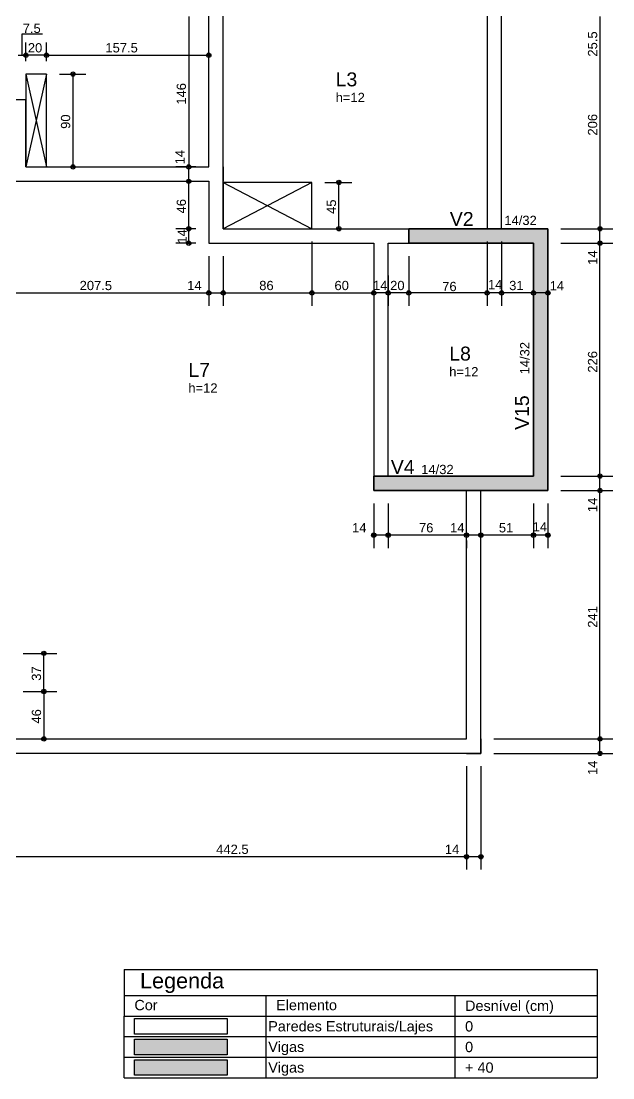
# Model space of a CAD drawing. Extents: x 0 to 119, y 0 to 84.
# Drawn here: x 35.04 to 46.53, y 44.81 to 65.32 of the extents above; entities that cross this region are included whole.
import ezdxf

# ---------------------------------------------------------------- set-up
doc = ezdxf.new("R2010")
doc.units = 0
doc.header["$MEASUREMENT"] = 0
for name, color, linetype in [('10', 252, 'CONTINUOUS'), ('23', 100, 'CONTINUOUS'), ('25', 130, 'CONTINUOUS'), ('3', 7, 'CONTINUOUS'), ('32', 250, 'CONTINUOUS'), ('37', 7, 'CONTINUOUS'), ('38', 7, 'CONTINUOUS'), ('9', 8, 'CONTINUOUS')]:
    doc.layers.add(name, color=color, linetype=linetype)
doc.styles.add('TQS_ARIAL', font='arial.ttf')

msp = doc.modelspace()

# ---------------------------------------------------------------- linework, layer by layer
at = {"layer": '10', "color": 252, "linetype": 'Continuous'}
for p, q in [((35.53626, 64.28791), (35.13626, 62.48791)), ((35.13626, 64.28791), (35.53626, 62.48791)), ((40.686304, 62.187252), (38.966304, 61.28791)), ((38.966304, 62.186713), (40.686304, 61.28791))]:
    msp.add_line(p, q, dxfattribs=at)
for points in [[(35.13626, 62.48791), (35.53626, 62.48791), (35.53626, 64.28791), (35.13626, 64.28791), (35.13626, 62.48791)], [(40.686304, 62.187252), (38.966304, 62.187252), (38.966304, 61.28791), (40.686304, 61.28791), (40.686304, 62.187252)]]:
    msp.add_lwpolyline(points, dxfattribs=at)
at = {"layer": '23', "color": 100, "linetype": 'Continuous'}
msp.add_lwpolyline([(37.24227, 45.161933), (39.04227, 45.161933), (39.04227, 44.861933), (37.24227, 44.861933), (37.24227, 45.161933)], dxfattribs=at)
for points in [[(37.24227, 45.161933), (39.04227, 45.161933), (39.04227, 44.861933)], [(37.24227, 45.161933), (39.04227, 44.861933), (37.24227, 44.861933)], [(37.24227, 45.161933), (37.24227, 44.861933), (37.24227, 45.161933)]]:
    msp.add_solid(points, dxfattribs=at)
at = {"layer": '25', "color": 130, "linetype": 'Continuous'}
for points in [[(42.566304, 61.28791), (45.266306, 61.28803), (45.266306, 56.20803), (41.886304, 56.20791), (41.886304, 56.48791), (44.986306, 56.48803), (44.986306, 61.00803), (42.566304, 61.00791), (42.566304, 61.287908)], [(37.24227, 45.561933), (39.04227, 45.561933), (39.04227, 45.261933), (37.24227, 45.261933), (37.24227, 45.561933)]]:
    msp.add_lwpolyline(points, dxfattribs=at)
for points in [[(42.566304, 61.28791), (45.266306, 61.28803), (44.986306, 61.00803)], [(42.566304, 61.00791), (42.566304, 61.28791), (44.986306, 61.00803)], [(44.986306, 61.00803), (45.266306, 61.28803), (44.986306, 56.48803)], [(45.266306, 61.28803), (45.266306, 56.20803), (44.986306, 56.48803)], [(44.986306, 56.48803), (45.266306, 56.20803), (41.886304, 56.20791)], [(41.886304, 56.20791), (41.886304, 56.48791), (44.986306, 56.48803)], [(37.24227, 45.561933), (39.04227, 45.561933), (39.04227, 45.261933)], [(37.24227, 45.561933), (39.04227, 45.261933), (37.24227, 45.261933)], [(37.24227, 45.561933), (37.24227, 45.261933), (37.24227, 45.561933)]]:
    msp.add_solid(points, dxfattribs=at)
at = {"layer": '3', "color": 7, "linetype": 'Continuous'}
for p, q in [((42.566304, 61.28791), (42.566304, 61.00791)), ((42.566304, 61.28791), (42.566304, 61.00791)), ((45.266306, 56.20803), (45.266306, 61.28803)), ((45.266306, 56.20803), (45.266306, 61.28803)), ((45.266306, 61.288028), (45.266306, 56.20803)), ((45.266306, 61.288028), (45.266306, 56.20803)), ((42.566304, 61.00791), (44.986306, 61.00803)), ((42.566304, 61.00791), (44.986306, 61.00803)), ((44.986306, 61.00803), (44.986306, 56.48803)), ((44.986306, 61.00803), (44.986306, 56.48803)), ((44.986306, 56.48803), (41.886304, 56.48791)), ((44.986306, 56.48803), (41.886304, 56.48791)), ((41.886304, 56.48791), (41.886304, 56.20791)), ((41.886304, 56.20791), (45.266306, 56.20803)), ((41.886304, 56.20791), (45.266306, 56.20803)), ((37.04227, 46.911933), (37.04227, 46.011933)), ((37.04227, 46.911933), (46.220502, 46.911933)), ((46.220502, 46.911933), (46.220502, 46.011933)), ((37.04227, 46.411933), (46.220502, 46.411933)), ((39.79227, 46.411933), (39.79227, 46.011933)), ((43.462579, 46.411933), (43.462579, 46.011933)), ((43.462579, 46.411933), (43.462579, 46.011933)), ((37.04227, 46.011933), (46.220502, 46.011933)), ((37.04227, 45.611933), (37.04227, 46.011933)), ((39.79227, 46.011933), (39.79227, 45.611933)), ((43.462579, 46.011933), (43.462579, 45.611933)), ((43.462579, 46.011933), (43.462579, 45.611933)), ((46.220502, 46.011933), (46.220502, 45.611933)), ((37.04227, 45.611933), (46.220502, 45.611933)), ((37.04227, 45.611933), (46.220502, 45.611933)), ((37.04227, 45.611933), (46.220502, 45.611933)), ((37.04227, 45.611933), (46.220502, 45.611933)), ((37.04227, 45.611933), (46.220502, 45.611933)), ((37.04227, 45.611933), (46.220502, 45.611933)), ((37.04227, 45.211933), (37.04227, 45.611933)), ((39.79227, 45.611933), (39.79227, 45.211933)), ((43.462579, 45.611933), (43.462579, 45.211933)), ((43.462579, 45.611933), (43.462579, 45.211933)), ((46.220502, 45.611933), (46.220502, 45.211933)), ((37.04227, 45.211933), (46.220502, 45.211933)), ((37.04227, 45.211933), (46.220502, 45.211933)), ((37.04227, 44.811933), (37.04227, 45.211933)), ((37.04227, 45.211933), (46.220502, 45.211933)), ((37.04227, 45.211933), (46.220502, 45.211933)), ((39.79227, 45.211933), (39.79227, 44.811933)), ((43.462579, 45.211933), (43.462579, 44.811933)), ((43.462579, 45.211933), (43.462579, 44.811933)), ((46.220502, 45.211933), (46.220502, 44.811933)), ((37.04227, 44.811933), (46.220502, 44.811933))]:
    msp.add_line(p, q, dxfattribs=at)
for points in [[(45.266306, 61.28803), (44.266304, 61.28791), (42.566304, 61.28791), (43.986304, 61.28791)], [(44.266304, 56.20791), (45.266304, 56.20803), (45.266304, 61.28803), (44.266304, 61.28791)], [(37.24227, 45.961933), (39.04227, 45.961933), (39.04227, 45.661933), (37.24227, 45.661933), (37.24227, 45.961933)], [(37.24227, 45.561933), (39.04227, 45.561933), (39.04227, 45.261933), (37.24227, 45.261933), (37.24227, 45.561933)], [(37.24227, 45.161933), (39.04227, 45.161933), (39.04227, 44.861933), (37.24227, 44.861933), (37.24227, 45.161933)]]:
    msp.add_lwpolyline(points, dxfattribs=at)
at = {"layer": '32', "color": 250, "linetype": 'Continuous'}
for p, q in [((38.296282, 65.407252), (38.296282, 62.487252)), ((46.276467, 65.40791), (46.276467, 61.28803)), ((35.13626, 64.53791), (35.13626, 64.904759)), ((35.13626, 64.53791), (35.13626, 64.904759)), ((35.53626, 64.53791), (35.53626, 64.904759)), ((35.53626, 64.53791), (35.53626, 64.904759)), ((38.686304, 63.968747), (38.686304, 64.904759)), ((34.985635, 64.654759), (35.13626, 64.654759)), ((35.53626, 64.654759), (35.13626, 64.654759)), ((35.53626, 64.654759), (38.686304, 64.654759)), ((35.13626, 64.28791), (35.13626, 64.28791)), ((35.13626, 64.28791), (35.13626, 64.28791)), ((35.53626, 64.28791), (35.53626, 64.28791)), ((35.53626, 64.28791), (35.53626, 64.28791)), ((35.53626, 64.28791), (35.53626, 64.28791)), ((35.78626, 64.28791), (36.300256, 64.28791)), ((36.050256, 64.28791), (36.050256, 62.48791)), ((38.686304, 63.718747), (38.686304, 63.718747)), ((35.53626, 62.48791), (35.53626, 62.48791)), ((35.78626, 62.48791), (36.300256, 62.48791)), ((38.435763, 62.487252), (38.046282, 62.487252)), ((38.435763, 62.487252), (38.046282, 62.487252)), ((38.296282, 62.207252), (38.296282, 62.487252)), ((38.685763, 62.487252), (38.685763, 62.487252)), ((38.685763, 62.487252), (38.685763, 62.487252)), ((38.435763, 62.207252), (38.046282, 62.207252)), ((38.435763, 62.207252), (38.046282, 62.207252)), ((38.296282, 61.287252), (38.296282, 62.207252)), ((38.685763, 62.207252), (38.685763, 62.207252)), ((38.685763, 62.207252), (38.685763, 62.207252)), ((40.686304, 62.187252), (40.686304, 62.187252)), ((40.936304, 62.187252), (41.459203, 62.187252)), ((41.209203, 61.287252), (41.209203, 62.187252)), ((38.435763, 61.287252), (38.046282, 61.287252)), ((38.435763, 61.287252), (38.046282, 61.287252)), ((38.296282, 61.007252), (38.296282, 61.287252)), ((38.685763, 61.287252), (38.685763, 61.287252)), ((38.685763, 61.287252), (38.685763, 61.287252)), ((40.686304, 61.28791), (40.686304, 61.28791)), ((40.686304, 61.28791), (40.686304, 61.28791)), ((40.840434, 61.287252), (40.840434, 61.287252)), ((41.090434, 61.287252), (41.459203, 61.287252)), ((44.086304, 61.28791), (44.086304, 61.28791)), ((44.366304, 61.28792), (44.366304, 61.28792)), ((45.266306, 61.28803), (45.266306, 61.28803)), ((45.266306, 61.28803), (45.266306, 61.28803)), ((45.516306, 61.28803), (46.526467, 61.28803)), ((45.516306, 61.28803), (46.526467, 61.28803)), ((46.276467, 61.00803), (46.276467, 61.28803)), ((38.435763, 61.007252), (38.046282, 61.007252)), ((38.685763, 61.007252), (38.685763, 61.007252)), ((38.686304, 61.00791), (38.686304, 61.00791)), ((38.686304, 61.00791), (38.686304, 61.00791)), ((38.966304, 61.00791), (38.966304, 61.00791)), ((38.966304, 61.00791), (38.966304, 61.00791)), ((40.686304, 61.03791), (40.686304, 59.792468)), ((40.686304, 61.03791), (40.686304, 59.792468)), ((42.566304, 61.00791), (42.566304, 61.00791)), ((42.566304, 61.00791), (42.566304, 61.00791)), ((44.086304, 61.03791), (44.086304, 59.792468)), ((44.086304, 61.00791), (44.086304, 61.00791)), ((44.366304, 61.03792), (44.366304, 59.792468)), ((44.366304, 61.00791), (44.366304, 61.00791)), ((44.986306, 61.00803), (44.986306, 61.00803)), ((44.986306, 61.00803), (44.986306, 61.00803)), ((45.266306, 61.00803), (45.266306, 61.00803)), ((45.266306, 61.00803), (45.266306, 61.00803)), ((45.266306, 61.00803), (45.266306, 61.00803)), ((45.516306, 61.00803), (46.526467, 61.00803)), ((45.516306, 61.00803), (46.526467, 61.00803)), ((46.276467, 56.48803), (46.276467, 61.00803)), ((38.686304, 60.75791), (38.686304, 59.792468)), ((38.686304, 60.75791), (38.686304, 59.792468)), ((38.966304, 60.75791), (38.966304, 59.792468)), ((38.966304, 60.75791), (38.966304, 59.792468)), ((42.566304, 60.75791), (42.566304, 59.792468)), ((42.566304, 60.75791), (42.566304, 59.792468)), ((44.086304, 60.75791), (44.086304, 59.792468)), ((44.366304, 60.75791), (44.366304, 59.792468)), ((44.986306, 60.75803), (44.986306, 59.792588)), ((44.986306, 60.75803), (44.986306, 59.792468)), ((45.266306, 60.75803), (45.266306, 59.792588)), ((42.166304, 60.629932), (42.166304, 60.629932)), ((42.166304, 60.629932), (42.166304, 60.629932)), ((41.886304, 60.482263), (41.886304, 60.482263)), ((42.166304, 60.379932), (42.166304, 59.792468)), ((42.166304, 60.379932), (42.166304, 59.792468)), ((41.886304, 60.232263), (41.886304, 59.792468)), ((41.886304, 60.224059), (41.886304, 60.224059)), ((34.53626, 60.042468), (38.686304, 60.042468)), ((38.686304, 60.042468), (38.966304, 60.042468)), ((38.966304, 60.042468), (40.686304, 60.042468)), ((40.686304, 60.042468), (41.886304, 60.042468)), ((42.166304, 60.042468), (41.886304, 60.042468)), ((41.886304, 59.974059), (41.886304, 59.792468)), ((42.566304, 60.042468), (42.166304, 60.042468)), ((44.086304, 60.042468), (42.566304, 60.042468)), ((44.366304, 60.042468), (44.086304, 60.042468)), ((44.986306, 60.042468), (44.366304, 60.042468)), ((45.266306, 60.042588), (44.986306, 60.042588)), ((45.266306, 56.48803), (45.266306, 56.48803)), ((45.266306, 56.48803), (45.266306, 56.48803)), ((45.516306, 56.48803), (46.526467, 56.48803)), ((45.516306, 56.48803), (46.526467, 56.48803)), ((46.276467, 56.20803), (46.276467, 56.48803)), ((41.886304, 56.20791), (41.886304, 56.20791)), ((42.166304, 56.20791), (42.166304, 56.20791)), ((42.166304, 56.20791), (42.166304, 56.20791)), ((44.986306, 56.20803), (44.986306, 56.20803)), ((44.986306, 56.20803), (44.986306, 56.20803)), ((45.266306, 56.20803), (45.266306, 56.20803)), ((45.266306, 56.20803), (45.266306, 56.20803)), ((45.266306, 56.20803), (45.266306, 56.20803)), ((45.516306, 56.20803), (46.526467, 56.20803)), ((45.516306, 56.20803), (46.526467, 56.20803)), ((46.276467, 51.38791), (46.276467, 56.20803)), ((41.886304, 55.95791), (41.886304, 55.091864)), ((42.166304, 55.95791), (42.166304, 55.091864)), ((42.166304, 55.95791), (42.166304, 55.091864)), ((44.986306, 55.95803), (44.986306, 55.091863)), ((44.986306, 55.95803), (44.986306, 55.091863)), ((45.266306, 55.95803), (45.266306, 55.091863)), ((43.966342, 55.574283), (43.966342, 55.591864)), ((43.966342, 55.574283), (43.966342, 55.591863)), ((43.686342, 55.486435), (43.686342, 55.486435)), ((43.686342, 55.486435), (43.686342, 55.486435)), ((42.166304, 55.341864), (41.886304, 55.341864)), ((43.686342, 55.341864), (42.166304, 55.341864)), ((43.966342, 55.341864), (43.686342, 55.341864)), ((43.686342, 55.236435), (43.686342, 55.091864)), ((43.686342, 55.236435), (43.686342, 55.091864)), ((44.986306, 55.341863), (43.966342, 55.341863)), ((43.966342, 55.324283), (43.966342, 55.324283)), ((43.966342, 55.324283), (43.966342, 55.324283)), ((45.266306, 55.341863), (44.986306, 55.341863)), ((35.08626, 53.048895), (35.734782, 53.048895)), ((35.484782, 52.308895), (35.484782, 53.048895)), ((35.08626, 52.308895), (35.734782, 52.308895)), ((35.08626, 52.308895), (35.734782, 52.308895)), ((35.484782, 52.308895), (35.484782, 51.38791)), ((35.128945, 51.38791), (35.128945, 51.38791)), ((35.378945, 51.38791), (35.734782, 51.38791)), ((43.966342, 51.38791), (43.966342, 51.38791)), ((43.966342, 51.38791), (43.966342, 51.38791)), ((44.216342, 51.38791), (46.526467, 51.38791)), ((44.216342, 51.38791), (46.526467, 51.38791)), ((46.276467, 51.10791), (46.276467, 51.38791)), ((43.686342, 51.10791), (43.686342, 51.10791)), ((43.686342, 51.10791), (43.686342, 51.10791)), ((43.966342, 51.10791), (43.966342, 51.10791)), ((43.966342, 51.10791), (43.966342, 51.10791)), ((44.216342, 51.10791), (46.526467, 51.10791)), ((43.686342, 50.85791), (43.686342, 48.853109)), ((43.686342, 50.85791), (43.686342, 48.853109)), ((43.966342, 50.85791), (43.966342, 48.853109)), ((43.686342, 49.103109), (34.83626, 49.103109)), ((43.966342, 49.103109), (43.686342, 49.103109))]:
    msp.add_line(p, q, dxfattribs=at)
msp.add_lwpolyline([(35.060948, 64.654759), (35.060948, 65.070754), (35.461695, 65.070754)], dxfattribs=at)
for centre, radius in [((35.13626, 64.654759), 0.041625), ((35.13626, 64.654759), 0.041625), ((35.13626, 64.654759), 0.02075), ((35.13626, 64.654759), 0.02075), ((35.53626, 64.654759), 0.041625), ((35.53626, 64.654759), 0.041625), ((35.53626, 64.654759), 0.02075), ((35.53626, 64.654759), 0.02075), ((38.686304, 64.654759), 0.041625), ((38.686304, 64.654759), 0.02075), ((36.050256, 64.28791), 0.041625), ((36.050256, 64.28791), 0.02075), ((36.050256, 62.48791), 0.041625), ((36.050256, 62.48791), 0.02075), ((38.296282, 62.487252), 0.041625), ((38.296282, 62.487252), 0.041625), ((38.296282, 62.487252), 0.02075), ((38.296282, 62.487252), 0.02075), ((38.296282, 62.207252), 0.041625), ((38.296282, 62.207252), 0.041625), ((38.296282, 62.207252), 0.02075), ((38.296282, 62.207252), 0.02075), ((41.209203, 62.187252), 0.041625), ((41.209203, 62.187252), 0.02075), ((38.296282, 61.287252), 0.041625), ((38.296282, 61.287252), 0.041625), ((38.296282, 61.287252), 0.02075), ((38.296282, 61.287252), 0.02075), ((41.209203, 61.287252), 0.041625), ((41.209203, 61.287252), 0.02075), ((46.276467, 61.28803), 0.041625), ((46.276467, 61.28803), 0.041625), ((46.276467, 61.28803), 0.02075), ((46.276467, 61.28803), 0.02075), ((38.296282, 61.007252), 0.041625), ((38.296282, 61.007252), 0.02075), ((46.276467, 61.00803), 0.041625), ((46.276467, 61.00803), 0.041625), ((46.276467, 61.00803), 0.02075), ((46.276467, 61.00803), 0.02075), ((38.686304, 60.042468), 0.041625), ((38.686304, 60.042468), 0.041625), ((38.966304, 60.042468), 0.041625), ((38.966304, 60.042468), 0.041625), ((40.686304, 60.042468), 0.041625), ((40.686304, 60.042468), 0.041625), ((41.886304, 60.042468), 0.041625), ((41.886304, 60.042468), 0.041625), ((42.166304, 60.042468), 0.041625), ((42.166304, 60.042468), 0.041625), ((42.566304, 60.042468), 0.041625), ((42.566304, 60.042468), 0.041625), ((44.086304, 60.042468), 0.041625), ((44.086304, 60.042468), 0.041625), ((44.366304, 60.042468), 0.041625), ((44.366304, 60.042468), 0.041625), ((44.986306, 60.042588), 0.041625), ((44.986306, 60.042468), 0.041625), ((45.266306, 60.042588), 0.041625), ((38.686304, 60.042468), 0.02075), ((38.686304, 60.042468), 0.02075), ((38.966304, 60.042468), 0.02075), ((38.966304, 60.042468), 0.02075), ((40.686304, 60.042468), 0.02075), ((40.686304, 60.042468), 0.02075), ((41.886304, 60.042468), 0.02075), ((41.886304, 60.042468), 0.02075), ((42.166304, 60.042468), 0.02075), ((42.166304, 60.042468), 0.02075), ((42.566304, 60.042468), 0.02075), ((42.566304, 60.042468), 0.02075), ((44.086304, 60.042468), 0.02075), ((44.086304, 60.042468), 0.02075), ((44.366304, 60.042468), 0.02075), ((44.366304, 60.042468), 0.02075), ((44.986306, 60.042588), 0.02075), ((44.986306, 60.042468), 0.02075), ((45.266306, 60.042588), 0.02075), ((46.276467, 56.48803), 0.041625), ((46.276467, 56.48803), 0.041625), ((46.276467, 56.48803), 0.02075), ((46.276467, 56.48803), 0.02075), ((46.276467, 56.20803), 0.041625), ((46.276467, 56.20803), 0.041625), ((46.276467, 56.20803), 0.02075), ((46.276467, 56.20803), 0.02075), ((41.886304, 55.341864), 0.041625), ((41.886304, 55.341864), 0.02075), ((42.166304, 55.341864), 0.041625), ((42.166304, 55.341864), 0.041625), ((42.166304, 55.341864), 0.02075), ((42.166304, 55.341864), 0.02075), ((43.686342, 55.341864), 0.041625), ((43.686342, 55.341864), 0.041625), ((43.686342, 55.341864), 0.02075), ((43.686342, 55.341864), 0.02075), ((43.966342, 55.341864), 0.041625), ((43.966342, 55.341863), 0.041625), ((43.966342, 55.341864), 0.02075), ((43.966342, 55.341863), 0.02075), ((44.986306, 55.341863), 0.041625), ((44.986306, 55.341863), 0.041625), ((44.986306, 55.341863), 0.02075), ((44.986306, 55.341863), 0.02075), ((45.266306, 55.341863), 0.041625), ((45.266306, 55.341863), 0.02075), ((35.484782, 53.048895), 0.041625), ((35.484782, 53.048895), 0.02075), ((35.484782, 52.308895), 0.041625), ((35.484782, 52.308895), 0.041625), ((35.484782, 52.308895), 0.02075), ((35.484782, 52.308895), 0.02075), ((35.484782, 51.38791), 0.041625), ((35.484782, 51.38791), 0.02075), ((46.276467, 51.38791), 0.041625), ((46.276467, 51.38791), 0.041625), ((46.276467, 51.38791), 0.02075), ((46.276467, 51.38791), 0.02075), ((46.276467, 51.10791), 0.041625), ((46.276467, 51.10791), 0.02075), ((43.686342, 49.103109), 0.041625), ((43.686342, 49.103109), 0.041625), ((43.686342, 49.103109), 0.02075), ((43.686342, 49.103109), 0.02075), ((43.966342, 49.103109), 0.041625), ((43.966342, 49.103109), 0.02075)]:
    msp.add_circle(centre, radius, dxfattribs=at)
at = {"layer": '9', "color": 8, "linetype": 'Continuous'}
for p, q in [((44.366304, 61.28791), (44.366304, 72.68791)), ((38.966304, 61.28791), (38.966304, 72.40791)), ((38.686304, 62.48791), (38.686304, 68.30791)), ((35.13626, 63.78791), (28.85626, 63.78791)), ((35.13626, 63.50791), (35.13626, 63.78791)), ((35.13626, 62.48791), (35.13626, 63.50791)), ((35.13626, 62.48791), (35.95626, 62.48791)), ((35.95626, 62.48791), (38.686304, 62.48791)), ((38.966304, 62.48791), (38.966304, 62.20791)), ((34.53626, 62.20791), (38.686304, 62.20791)), ((38.966304, 61.28791), (44.086304, 61.28791)), ((41.886304, 61.00791), (41.886304, 56.20791)), ((42.166304, 56.48791), (42.166304, 61.00791)), ((42.166304, 61.00791), (44.366304, 61.00791)), ((44.086304, 61.00791), (44.366304, 61.00791)), ((44.086304, 61.00791), (44.366304, 61.00791)), ((44.266304, 56.48791), (42.166304, 56.48791)), ((44.266304, 56.48791), (43.986304, 56.48791)), ((43.986304, 56.48791), (44.266304, 56.48791)), ((41.886304, 56.20791), (42.166304, 56.20791)), ((43.686342, 51.38791), (43.686342, 56.20791)), ((34.53626, 51.38791), (43.686342, 51.38791))]:
    msp.add_line(p, q, dxfattribs=at)
for points in [[(38.966304, 72.40791), (44.086304, 72.40791), (44.086304, 61.28791)], [(38.686304, 62.20791), (38.686304, 61.00791), (38.966304, 61.00791)], [(38.686304, 61.28791), (38.686304, 61.00791), (41.886304, 61.00791)], [(43.986304, 56.20791), (41.886304, 56.20791), (41.886304, 56.48791)], [(43.686342, 51.10791), (43.966342, 51.10791), (43.966342, 56.20791)], [(43.966342, 51.38791), (43.966342, 51.10791), (34.53626, 51.10791)]]:
    msp.add_lwpolyline(points, dxfattribs=at)

# ---------------------------------------------------------------- texts
at = {"layer": '3', "color": 7, "linetype": 'Continuous', "style": 'TQS_ARIAL'}
for s, height, p in [('Legenda', 0.3, (37.35178, 46.547873)), ('Cor', 0.2, (37.24227, 46.124433)), ('Elemento', 0.2, (39.99227, 46.124433)), (' Desnível (cm)', 0.2, (43.581719, 46.11183)), ('Paredes Estruturais/Lajes', 0.2, (39.839079, 45.713423)), (' 0', 0.2, (43.581719, 45.71183)), ('Vigas', 0.2, (39.839079, 45.313423)), (' 0', 0.2, (43.581719, 45.31183)), ('Vigas', 0.2, (39.839079, 44.913423)), (' + 40', 0.2, (43.581719, 44.91183))]:
    msp.add_text(s, height=height, dxfattribs=at).set_placement(p)
at = {"layer": '32', "color": 250, "linetype": 'Continuous', "style": 'TQS_ARIAL'}
for s, p in [('7.5', (35.074627, 65.086104)), ('20', (35.17426, 64.708759)), ('157.5', (36.679282, 64.708759)), ('14', (44.102191, 60.114689)), ('207.5', (36.179282, 60.096468)), ('14', (38.266304, 60.096468)), ('86', (39.664304, 60.096468)), ('60', (41.124304, 60.096468)), ('14', (41.872365, 60.099785)), ('20', (42.204304, 60.096468)), ('76', (43.215096, 60.077338)), ('31', (44.514305, 60.096468)), ('14', (45.299947, 60.090884)), ('14', (41.466304, 55.395864)), ('76', (42.764323, 55.395864)), ('14', (43.367559, 55.39561)), ('51', (44.314324, 55.395863)), ('14', (44.970169, 55.413874)), ('442.5', (38.829301, 49.157109)), ('14', (43.266342, 49.157109))]:
    msp.add_text(s, height=0.18, dxfattribs=at).set_placement(p)
for s, p in [('25.5', (46.222467, 64.62791)), ('146', (38.242282, 63.695252)), ('90', (35.996256, 63.22591)), ('206', (46.222467, 63.09597)), ('14', (38.214372, 62.537449)), ('46', (38.242282, 61.585252)), ('45', (41.155203, 61.575252)), ('14', (38.258656, 60.998308)), ('14', (46.222467, 60.58803)), ('226', (46.222467, 58.49603)), ('14', (46.222467, 55.78803)), ('241', (46.222467, 53.54597)), ('37', (35.430782, 52.516895)), ('46', (35.430782, 51.686403)), ('14', (46.222467, 50.68791))]:
    msp.add_text(s, height=0.18, rotation=90, dxfattribs=at).set_placement(p)
at = {"layer": '37', "color": 7, "linetype": 'Continuous', "style": 'TQS_ARIAL'}
for s, height, p in [('V2', 0.27, (43.362895, 61.341881)), ('14/32', 0.18, (44.420685, 61.359914)), ('V4', 0.27, (42.218022, 56.530769)), ('14/32', 0.18, (42.807683, 56.526621))]:
    msp.add_text(s, height=height, dxfattribs=at).set_placement(p)
for s, height, p in [('14/32', 0.18, (44.907124, 58.461569)), ('V15', 0.27, (44.898283, 57.384614))]:
    msp.add_text(s, height=height, rotation=90, dxfattribs=at).set_placement(p)
at = {"layer": '38', "color": 7, "linetype": 'Continuous', "style": 'TQS_ARIAL'}
for s, height, p in [('L3', 0.27, (41.147248, 64.051069)), ('h=12', 0.18, (41.147248, 63.745069)), ('L8', 0.27, (43.351347, 58.730228)), ('L7', 0.27, (38.289139, 58.414173)), ('h=12', 0.18, (43.351347, 58.424228)), ('h=12', 0.18, (38.289139, 58.108173))]:
    msp.add_text(s, height=height, dxfattribs=at).set_placement(p)

doc.saveas('drawing.dxf')
